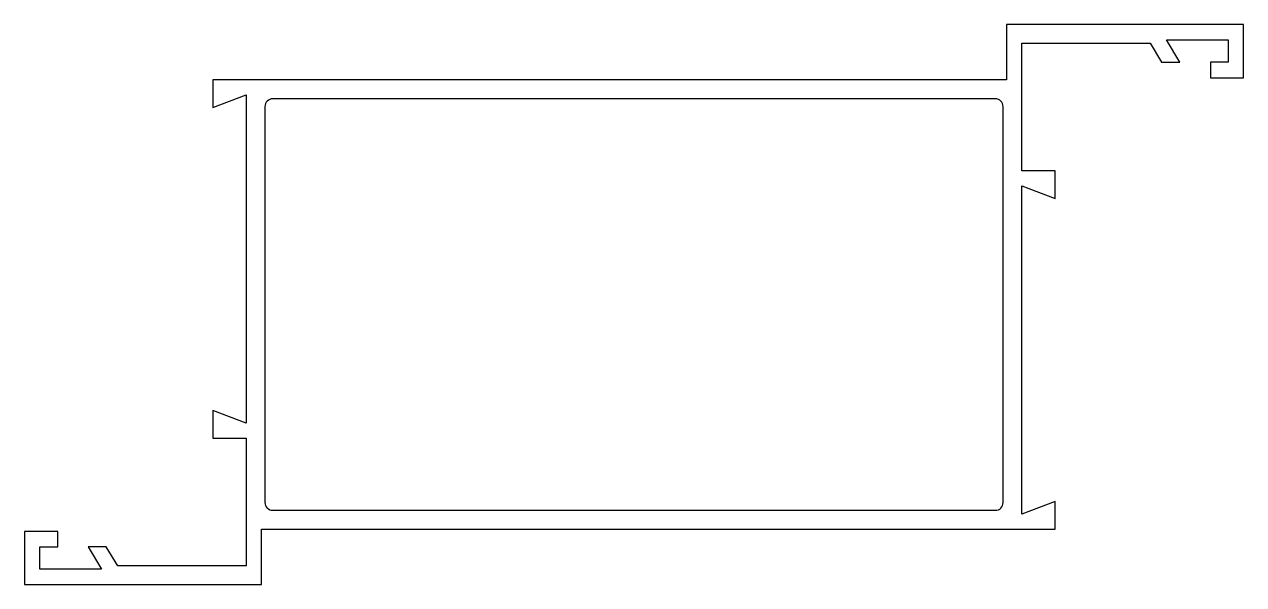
# Model space of a CAD drawing. Extents: x 168 to 278, y 221 to 272.
import ezdxf

# ---------------------------------------------------------------- set-up
doc = ezdxf.new("R2010")
doc.units = 0
doc.layers.add('ANA', color=220, linetype='CONTINUOUS')

msp = doc.modelspace()

# ---------------------------------------------------------------- linework, layer by layer
at = {"layer": 'ANA'}
msp.add_lwpolyline([(185.04, 266.98), (185.04, 264.48), (188.04, 265.63), (188.04, 236.03), (185.04, 237.18), (185.04, 234.68), (188.04, 234.68), (188.04, 223.18), (176.46, 223.18), (175.43, 224.88), (173.8, 224.88), (175, 222.88), (169.44, 222.88), (169.44, 224.88), (171.04, 224.88), (171.04, 226.28), (168.04, 226.28), (168.04, 221.48), (189.44, 221.48), (189.44, 226.48), (261.04, 226.48), (261.04, 228.98), (258.04, 227.83), (258.04, 257.43), (261.04, 256.28), (261.04, 258.78), (258.04, 258.78), (258.04, 270.28), (269.62, 270.28), (270.64, 268.58), (272.27, 268.58), (271.07, 270.58), (276.64, 270.58), (276.64, 268.58), (275.04, 268.58), (275.04, 267.18), (278.04, 267.18), (278.04, 271.98), (256.64, 271.98), (256.64, 266.98), (185.04, 266.98)], close=True, dxfattribs=at)
msp.add_lwpolyline([(189.74, 264.58), (189.74, 228.88, 0.414213), (190.44, 228.18), (255.64, 228.18, 0.414214), (256.34, 228.88), (256.34, 264.58, 0.414214), (255.64, 265.28), (190.44, 265.28, 0.414214)], format="xyb", close=True, dxfattribs=at)

doc.saveas('drawing.dxf')
